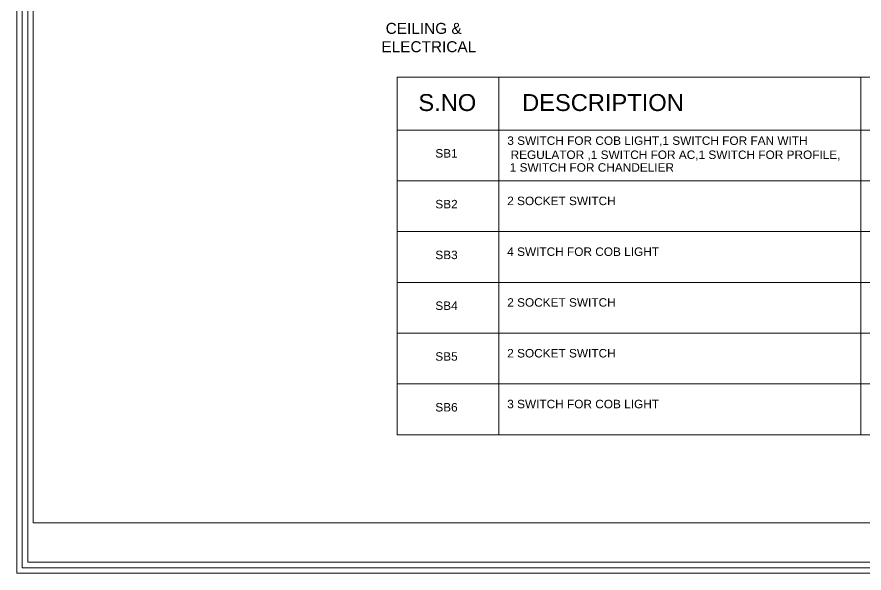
# Model space of a CAD drawing. Header units: inches. Extents: x 213 to 17763, y -4830 to 1802.
# Drawn here: x 6080.5 to 6470.8, y -1292.6 to -1036.2 of the extents above; entities that cross this region are included whole.
import ezdxf

# ---------------------------------------------------------------- set-up
doc = ezdxf.new("R2010")
doc.units = ezdxf.units.IN
doc.header["$MEASUREMENT"] = 0
doc.layers.add('PDF2_0', color=7, linetype='Continuous')
doc.layers.add('PDF3_Text', color=1, linetype='Continuous')
doc.layers.add('PDF2_MK. KITCHEN ESSENTAILS', color=7, linetype='Continuous', true_color=0x767676)
doc.styles.add('PDF Arial', font='arial.ttf')
doc.styles.get("Standard").update_dxf_attribs({"font": 'arial.ttf'})

msp = doc.modelspace()

# ---------------------------------------------------------------- linework, layer by layer
at = {"lineweight": 5}
for p, q in [((6574.66, -1064), (6255.73, -1064)), ((6255.73, -1064), (6255.73, -1088.38)), ((6302.54, -1064), (6302.54, -1228.83)), ((6469.33, -1064), (6469.33, -1228.83)), ((6255.73, -1074.73), (6255.73, -1228.83)), ((6255.73, -1088.38), (6574.66, -1088.38)), ((6255.73, -1111.79), (6574.66, -1111.79)), ((6255.73, -1135.2), (6574.66, -1135.2)), ((6255.73, -1158.61), (6574.66, -1158.61)), ((6255.73, -1158.61), (6574.66, -1158.61)), ((6255.73, -1182.02), (6574.66, -1182.02)), ((6255.73, -1205.42), (6574.66, -1205.42)), ((6255.73, -1228.83), (6574.66, -1228.83))]:
    msp.add_line(p, q, dxfattribs=at)
at = {"layer": 'PDF2_0', "lineweight": 5}
msp.add_lwpolyline([(6752.67, -1292.57), (6080.53, -1292.57), (6080.53, -710.08), (6902.03, -710.08), (6902.03, -1143.22, -0.414214)], format="xyb", close=True, dxfattribs=at)
for points in [[(6752.67, -1290.1), (6083, -1290.1), (6083, -712.55), (6899.56, -712.55), (6899.56, -1143.22, -0.414214), (6752.67, -1290.1)], [(6752.67, -1287.61), (6085.49, -1287.61), (6085.49, -715.04), (6897.07, -715.04), (6897.07, -1143.22, -0.414214), (6752.67, -1287.61)]]:
    msp.add_lwpolyline(points, format="xyb", dxfattribs=at)
msp.add_lwpolyline([(6087.98, -717.53), (6757.41, -717.53), (6757.41, -1269.45), (6087.98, -1269.45)], close=True, dxfattribs=at)
at = {"layer": 'PDF2_MK. KITCHEN ESSENTAILS', "lineweight": 5}
msp.add_lwpolyline([(6087.98, -1269.45), (6757.41, -1269.45), (6757.41, -717.53), (6087.98, -717.53)], close=True, dxfattribs=at)

# ---------------------------------------------------------------- texts
at = {"lineweight": 5, "attachment_point": 1}
for s, width, heights, insert, char_height in [('S.NO', 15.6053, [0], (6265.48, -1071.8), 7.803), ('DESCRIPTION', 15.6053, [0], (6313.27, -1071.8), 7.8027), ('3 SWITCH FOR COB LIGHT,1 SWITCH FOR FAN WITH\\P REGULATOR ,1 SWITCH FOR AC,1 SWITCH FOR PROFILE,', 308.1491, [11.7], (6306.45, -1091.31, -1.95), 3.9013), ('SB1', 15.6053, [0], (6273.28, -1097.16), 3.901), ('1 SWITCH FOR CHANDELIER', 308.1491, [11.7], (6307.56, -1103.67, -1.95), 3.9013), ('2 SOCKET SWITCH', 308.1491, [11.7], (6306.41, -1119.08, -1.95), 3.9013), ('SB2', 15.6053, [0], (6273.28, -1120.57), 3.901), ('4 SWITCH FOR COB LIGHT', 308.1491, [11.7], (6306.41, -1142.49, -1.95), 3.9013), ('SB3', 15.6053, [0], (6273.28, -1143.98), 3.901), ('2 SOCKET SWITCH', 308.1491, [11.7], (6306.41, -1165.89, -1.95), 3.9013), ('SB4', 15.6053, [0], (6273.28, -1167.39), 3.901), ('2 SOCKET SWITCH', 308.1491, [11.7], (6306.41, -1189.3, -1.95), 3.9013), ('SB5', 15.6053, [0], (6273.28, -1190.79), 3.901), ('3 SWITCH FOR COB LIGHT', 308.1491, [11.7], (6306.41, -1212.71, -1.95), 3.9013), ('SB6', 15.6053, [0], (6273.28, -1214.2), 3.901)]:
    msp.add_mtext_dynamic_manual_height_columns(s, width=width, gutter_width=1.95, heights=heights, dxfattribs=dict(at, insert=insert, char_height=char_height))
at = {"layer": 'PDF3_Text', "lineweight": 5, "insert": (6242.54, -1052.57), "char_height": 5.0688, "attachment_point": 7, "style": 'PDF Arial'}
msp.add_mtext_dynamic_manual_height_columns('    CEILING &\\P   ELECTRICAL', width=114.7518, gutter_width=49.21, heights=[0], dxfattribs=at)

doc.saveas('drawing.dxf')
